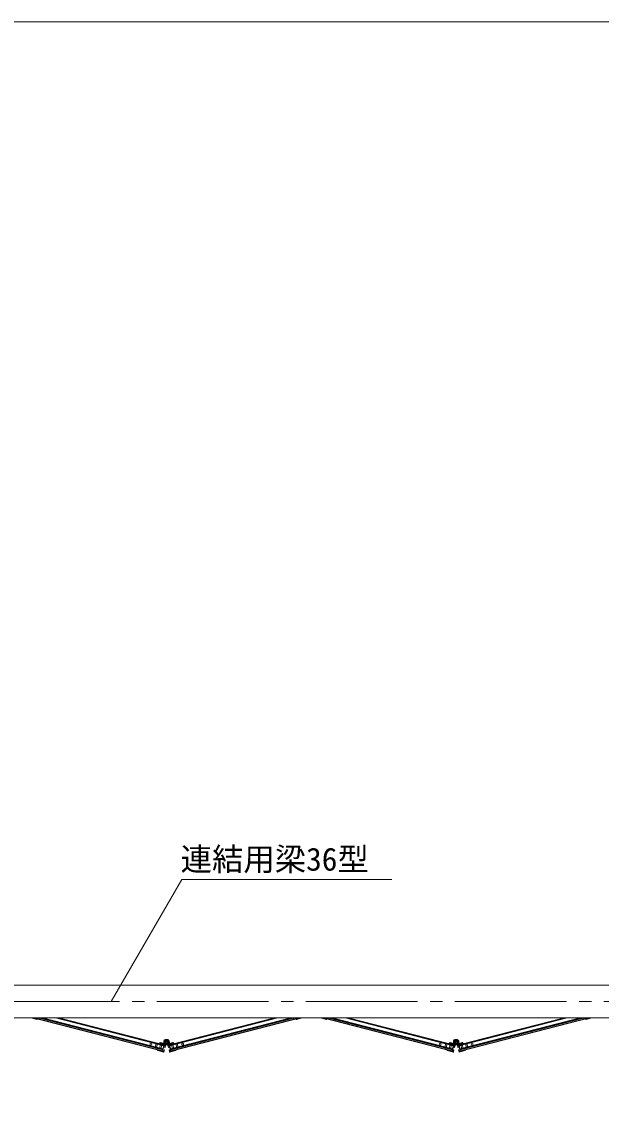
# Model space of a CAD drawing. Units: millimetres, scale not verified. Extents: x 14020 to 34145, y -14438 to 14438.
# Drawn here: x 22079 to 23851, y 11081 to 14438 of the extents above; entities that cross this region are included whole.
import ezdxf
from ezdxf.enums import TextEntityAlignment as Align

# ---------------------------------------------------------------- set-up
doc = ezdxf.new("R2010")
doc.units = ezdxf.units.MM
doc.header["$LTSCALE"] = 38
doc.linetypes.add('CHAIN2', pattern=[12, 9, -1, 1, -1])
doc.linetypes.add('DASHED1', pattern=[1.8, 1.2, -0.6])
for name, color, linetype, lineweight in [('0-6_ﾎﾞﾙﾄ類', 2, 'Continuous', 18), ('0-A_図面枠', 7, 'Continuous', 18), ('1-3_通芯', 1, 'CHAIN2', 18), ('1-6_標準ﾊﾟﾈﾙ', 7, 'Continuous', 18), ('1-8_文字', 7, 'Continuous', 18), ('1-A_連結用梁36', 7, 'Continuous', 18)]:
    doc.layers.add(name, color=color, linetype=linetype, lineweight=lineweight)
doc.styles.add('ＭＳ ゴシック', font='')
doc.styles.get('ＭＳ ゴシック').set_extended_font_data('MS Gothic')

msp = doc.modelspace()

# ---------------------------------------------------------------- linework, layer by layer
at = {"layer": '0-6_ﾎﾞﾙﾄ類'}
for p, q in [((22518.92, 11308.25), (22516.02, 11313.25)), ((22524.67, 11318.25), (22527.57, 11313.25)), ((22527.57, 11313.25), (22524.67, 11308.25)), ((23404.92, 11308.25), (23402.02, 11313.25)), ((23410.68, 11318.25), (23413.58, 11313.25)), ((23413.58, 11313.25), (23410.68, 11308.25)), ((22524.67, 11308.25), (22518.92, 11308.25)), ((23410.68, 11308.25), (23404.92, 11308.25))]:
    msp.add_line(p, q, dxfattribs=at)
for points in [[(22516.02, 11313.25), (22518.92, 11318.25), (22524.67, 11318.25)], [(23402.02, 11313.25), (23404.92, 11318.25), (23410.68, 11318.25)]]:
    msp.add_lwpolyline(points, dxfattribs=at)
for centre, radius in [((22521.8, 11313.25), 4.9), ((22521.8, 11313.25), 3), ((22521.8, 11313.25), 2.45), ((23407.8, 11313.25), 4.9), ((23407.8, 11313.25), 3), ((23407.8, 11313.25), 2.45)]:
    msp.add_circle(centre, radius, dxfattribs=at)
at = {"layer": '0-A_図面枠'}
msp.add_lwpolyline([(14019.8, 14437.5), (34144.8, 14437.5), (34144.8, 562.5), (14019.8, 562.5)], close=True, dxfattribs=at)
at = {"layer": '1-3_通芯'}
msp.add_line((16563.8, 11437.5), (25670.8, 11437.5), dxfattribs=at)
at = {"layer": '1-6_標準ﾊﾟﾈﾙ'}
for p, q in [((22106.75, 11387.45), (22123.92, 11383.02)), ((22112.55, 11387.5), (22125.75, 11384.1)), ((22117.35, 11387.5), (22508.8, 11286.62)), ((22137.38, 11387.5), (22142.07, 11386.3)), ((22138.8, 11385.6), (22141.7, 11384.85)), ((22142.07, 11386.3), (22141.7, 11384.85)), ((22142.2, 11387.5), (22510.35, 11292.62)), ((22181.88, 11387.5), (22512.83, 11302.23)), ((22861.72, 11387.5), (22530.77, 11302.23)), ((22901.4, 11387.5), (22533.25, 11292.62)), ((22926.25, 11387.5), (22534.8, 11286.62)), ((22906.22, 11387.5), (22901.52, 11386.3)), ((22901.52, 11386.3), (22901.9, 11384.85)), ((22904.8, 11385.6), (22901.9, 11384.85)), ((22931.05, 11387.5), (22917.85, 11384.1)), ((22936.88, 11387.45), (22919.68, 11383.02)), ((22992.75, 11387.45), (23009.92, 11383.02)), ((22998.55, 11387.5), (23011.75, 11384.1)), ((23003.35, 11387.5), (23394.8, 11286.62)), ((23023.38, 11387.5), (23028.08, 11386.3)), ((23024.8, 11385.6), (23027.7, 11384.85)), ((23028.08, 11386.3), (23027.7, 11384.85)), ((23028.2, 11387.5), (23396.35, 11292.62)), ((23067.88, 11387.5), (23398.82, 11302.23)), ((23747.72, 11387.5), (23416.78, 11302.23)), ((23787.4, 11387.5), (23419.25, 11292.62)), ((23812.25, 11387.5), (23420.8, 11286.62)), ((23792.22, 11387.5), (23787.52, 11386.3)), ((23787.52, 11386.3), (23787.9, 11384.85)), ((23790.8, 11385.6), (23787.9, 11384.85)), ((23817.05, 11387.5), (23803.85, 11384.1)), ((23822.88, 11387.45), (23805.67, 11383.02)), ((22514.85, 11320.05), (22513.12, 11317.6)), ((22513.25, 11316.9), (22513.92, 11316.43)), ((22513.3, 11313.25), (22513.3, 11309.02)), ((22516.25, 11319.7), (22515.55, 11320.18)), ((22530.3, 11313.25), (22530.3, 11309.02)), ((23400.85, 11320.05), (23399.12, 11317.6)), ((23399.25, 11316.9), (23399.92, 11316.43)), ((23399.3, 11313.25), (23399.3, 11309.02)), ((23402.25, 11319.7), (23401.55, 11320.18)), ((23416.3, 11313.25), (23416.3, 11309.02)), ((22481, 11298.95), (22480.62, 11297.5)), ((22483.53, 11296.75), (22480.62, 11297.5)), ((22510.05, 11291.48), (22481, 11298.95)), ((22488.9, 11309.62), (22489.15, 11310.6)), ((22513.12, 11303.38), (22488.9, 11309.62)), ((22489.78, 11310.95), (22517.85, 11303.7)), ((22493.2, 11294.25), (22492.85, 11294.88)), ((22509.68, 11290.02), (22493.2, 11294.25)), ((22508.5, 11285.48), (22494.22, 11289.15)), ((22512.47, 11282.9), (22495.3, 11287.32)), ((22509.68, 11290.02), (22508.5, 11285.48)), ((22513.12, 11303.38), (22510.05, 11291.48)), ((22514.65, 11289.3), (22513.1, 11283.25)), ((22513.67, 11289.55), (22514.65, 11289.3)), ((22515.68, 11297.3), (22516.65, 11297.05)), ((22518.2, 11303.1), (22516.65, 11297.05)), ((22525.4, 11303.1), (22526.95, 11297.05)), ((22553.83, 11310.95), (22525.75, 11303.7)), ((22527.92, 11297.3), (22526.95, 11297.05)), ((22529.92, 11289.55), (22528.95, 11289.3)), ((22528.95, 11289.3), (22530.5, 11283.25)), ((22530.47, 11303.38), (22554.7, 11309.62)), ((22530.47, 11303.38), (22533.55, 11291.48)), ((22531.12, 11282.9), (22548.3, 11287.32)), ((22531.67, 11309.38), (22532.17, 11307.43)), ((22533.55, 11291.48), (22562.6, 11298.95)), ((22533.92, 11290.02), (22550.4, 11294.25)), ((22533.92, 11290.02), (22535.1, 11285.48)), ((22535.1, 11285.48), (22549.38, 11289.15)), ((22550.4, 11294.25), (22550.75, 11294.88)), ((22554.7, 11309.62), (22554.45, 11310.6)), ((22560.08, 11296.75), (22562.98, 11297.5)), ((22562.6, 11298.95), (22562.98, 11297.5)), ((23367, 11298.95), (23366.62, 11297.5)), ((23369.52, 11296.75), (23366.62, 11297.5)), ((23396.05, 11291.48), (23367, 11298.95)), ((23374.9, 11309.62), (23375.15, 11310.6)), ((23399.12, 11303.38), (23374.9, 11309.62)), ((23375.78, 11310.95), (23403.85, 11303.7)), ((23379.2, 11294.25), (23378.85, 11294.88)), ((23395.67, 11290.02), (23379.2, 11294.25)), ((23394.5, 11285.48), (23380.22, 11289.15)), ((23398.48, 11282.9), (23381.3, 11287.32)), ((23395.67, 11290.02), (23394.5, 11285.48)), ((23399.12, 11303.38), (23396.05, 11291.48)), ((23400.65, 11289.3), (23399.1, 11283.25)), ((23399.67, 11289.55), (23400.65, 11289.3)), ((23401.67, 11297.3), (23402.65, 11297.05)), ((23404.2, 11303.1), (23402.65, 11297.05)), ((23411.4, 11303.1), (23412.95, 11297.05)), ((23439.83, 11310.95), (23411.75, 11303.7)), ((23413.92, 11297.3), (23412.95, 11297.05)), ((23415.93, 11289.55), (23414.95, 11289.3)), ((23414.95, 11289.3), (23416.5, 11283.25)), ((23416.47, 11303.38), (23440.7, 11309.62)), ((23416.47, 11303.38), (23419.55, 11291.48)), ((23417.12, 11282.9), (23434.3, 11287.32)), ((23417.67, 11309.38), (23418.18, 11307.43)), ((23419.55, 11291.48), (23448.6, 11298.95)), ((23419.92, 11290.02), (23436.4, 11294.25)), ((23419.92, 11290.02), (23421.1, 11285.48)), ((23421.1, 11285.48), (23435.38, 11289.15)), ((23436.4, 11294.25), (23436.75, 11294.88)), ((23440.7, 11309.62), (23440.45, 11310.6)), ((23446.08, 11296.75), (23448.98, 11297.5)), ((23448.6, 11298.95), (23448.98, 11297.5))]:
    msp.add_line(p, q, dxfattribs=at)
at = {"layer": '1-6_標準ﾊﾟﾈﾙ', "color": 4, "linetype": 'DASHED1', "lineweight": 9}
for p, q in [((22136.28, 11387.5), (22136.1, 11386.8)), ((22907.33, 11387.5), (22907.5, 11386.8)), ((23022.28, 11387.5), (23022.1, 11386.8)), ((23793.33, 11387.5), (23793.5, 11386.8)), ((22486.7, 11297.48), (22486.45, 11296.53)), ((22489.78, 11309.4), (22486.7, 11297.48)), ((22490.77, 11296.42), (22490.53, 11295.48)), ((22493.85, 11308.35), (22490.77, 11296.42)), ((22503.33, 11305.9), (22500.27, 11294)), ((22503.7, 11307.35), (22503.33, 11305.9)), ((22507.4, 11304.85), (22504.33, 11292.95)), ((22507.77, 11306.3), (22507.4, 11304.85)), ((22535.83, 11306.3), (22536.2, 11304.85)), ((22536.2, 11304.85), (22539.28, 11292.95)), ((22539.9, 11307.35), (22540.28, 11305.9)), ((22540.28, 11305.9), (22543.33, 11294)), ((22549.75, 11308.35), (22552.82, 11296.42)), ((22552.82, 11296.42), (22553.08, 11295.48)), ((22553.83, 11309.4), (22556.9, 11297.48)), ((22556.9, 11297.48), (22557.15, 11296.53)), ((23372.7, 11297.48), (23372.45, 11296.53)), ((23375.78, 11309.4), (23372.7, 11297.48)), ((23376.77, 11296.42), (23376.53, 11295.48)), ((23379.85, 11308.35), (23376.77, 11296.42)), ((23389.33, 11305.9), (23386.28, 11294)), ((23389.7, 11307.35), (23389.33, 11305.9)), ((23393.4, 11304.85), (23390.33, 11292.95)), ((23393.78, 11306.3), (23393.4, 11304.85)), ((23421.82, 11306.3), (23422.2, 11304.85)), ((23422.2, 11304.85), (23425.27, 11292.95)), ((23425.9, 11307.35), (23426.28, 11305.9)), ((23426.28, 11305.9), (23429.32, 11294)), ((23435.75, 11308.35), (23438.83, 11296.42)), ((23438.83, 11296.42), (23439.08, 11295.48)), ((23439.83, 11309.4), (23442.9, 11297.48)), ((23442.9, 11297.48), (23443.15, 11296.53))]:
    msp.add_line(p, q, dxfattribs=at)
at = {"layer": '1-6_標準ﾊﾟﾈﾙ'}
for points in [[(22112.55, 11387.5), (22508.5, 11285.48), (22513.43, 11304.55), (22191.48, 11387.5)], [(22117.35, 11387.5), (22508.8, 11286.62), (22509.55, 11289.52), (22129.38, 11387.5)], [(22138.8, 11385.6), (22138.43, 11386.2), (22133.38, 11387.5)], [(22137.38, 11387.5), (22510.05, 11291.48), (22513.12, 11303.38), (22186.67, 11387.5)], [(22931.05, 11387.5), (22535.1, 11285.48), (22530.17, 11304.55), (22852.12, 11387.5)], [(22906.22, 11387.5), (22533.55, 11291.48), (22530.47, 11303.38), (22856.92, 11387.5)], [(22926.25, 11387.5), (22534.8, 11286.62), (22534.05, 11289.52), (22914.22, 11387.5)], [(22904.8, 11385.6), (22905.17, 11386.2), (22910.23, 11387.5)], [(22998.55, 11387.5), (23394.5, 11285.48), (23399.42, 11304.55), (23077.47, 11387.5)], [(23003.35, 11387.5), (23394.8, 11286.62), (23395.55, 11289.52), (23015.38, 11387.5)], [(23024.8, 11385.6), (23024.42, 11386.2), (23019.38, 11387.5)], [(23023.38, 11387.5), (23396.05, 11291.48), (23399.12, 11303.38), (23072.67, 11387.5)], [(23817.05, 11387.5), (23421.1, 11285.48), (23416.17, 11304.55), (23738.12, 11387.5)], [(23792.22, 11387.5), (23419.55, 11291.48), (23416.47, 11303.38), (23742.92, 11387.5)], [(23812.25, 11387.5), (23420.8, 11286.62), (23420.05, 11289.52), (23800.23, 11387.5)], [(23790.8, 11385.6), (23791.17, 11386.2), (23796.22, 11387.5)], [(22483.53, 11296.75), (22484.12, 11297.12), (22492.85, 11294.88)], [(22514.65, 11308.67), (22501.28, 11312.12), (22500.78, 11310.17), (22517.7, 11305.83)], [(22513.67, 11289.55), (22512.38, 11284.48), (22509.47, 11285.23), (22514.07, 11303.12), (22517, 11302.38), (22515.68, 11297.3)], [(22528.95, 11308.67), (22542.33, 11312.12), (22542.83, 11310.17), (22525.9, 11305.83)], [(22529.92, 11289.55), (22531.22, 11284.48), (22534.12, 11285.23), (22529.52, 11303.12), (22526.6, 11302.38), (22527.92, 11297.3)], [(22560.08, 11296.75), (22559.47, 11297.12), (22550.75, 11294.88)], [(23369.52, 11296.75), (23370.12, 11297.12), (23378.85, 11294.88)], [(23400.65, 11308.67), (23387.27, 11312.12), (23386.78, 11310.17), (23403.7, 11305.83)], [(23399.67, 11289.55), (23398.38, 11284.48), (23395.48, 11285.23), (23400.08, 11303.12), (23403, 11302.38), (23401.67, 11297.3)], [(23414.95, 11308.67), (23428.33, 11312.12), (23428.83, 11310.17), (23411.9, 11305.83)], [(23415.93, 11289.55), (23417.22, 11284.48), (23420.12, 11285.23), (23415.52, 11303.12), (23412.6, 11302.38), (23413.92, 11297.3)], [(23446.08, 11296.75), (23445.47, 11297.12), (23436.75, 11294.88)]]:
    msp.add_lwpolyline(points, dxfattribs=at)
for points in [[(22516.28, 11306.17), (22500.78, 11310.17), (22500.27, 11308.25), (22515.78, 11304.25)], [(22542.83, 11310.17), (22527.33, 11306.17), (22527.83, 11304.25), (22543.33, 11308.25)], [(23402.27, 11306.17), (23386.78, 11310.17), (23386.28, 11308.25), (23401.78, 11304.25)], [(23428.83, 11310.17), (23413.33, 11306.17), (23413.83, 11304.25), (23429.32, 11308.25)]]:
    msp.add_lwpolyline(points, close=True, dxfattribs=at)
for centre, radius in [((22521.8, 11313.25), 8.5), ((22521.8, 11313.25), 8), ((23407.8, 11313.25), 8.5), ((23407.8, 11313.25), 8), ((22472.85, 11307.4), 3), ((22570.75, 11307.4), 3), ((23358.85, 11307.4), 3), ((23456.75, 11307.4), 3)]:
    msp.add_circle(centre, radius, dxfattribs=at)
for centre, radius, start, end in [((22106.88, 11387.92), 0.5, 239.282, 255.55), ((22124.3, 11384.48), 1.5, 255.55, 345.55), ((22135.95, 11394.57), 8.5, 236.449, 283.623), ((22153.28, 11389.75), 3, 228.686, 311.314), ((22890.33, 11389.75), 3, 228.69, 311.31), ((22907.65, 11394.57), 8.5, 256.377, 303.55), ((22919.3, 11384.48), 1.5, 194.45, 284.45), ((22936.75, 11387.92), 0.5, 284.45, 300.686), ((22992.88, 11387.92), 0.5, 239.282, 255.55), ((23010.3, 11384.48), 1.5, 255.55, 345.55), ((23021.95, 11394.57), 8.5, 236.449, 283.623), ((23039.28, 11389.75), 3, 228.686, 311.314), ((23776.33, 11389.75), 3, 228.69, 311.31), ((23793.65, 11394.57), 8.5, 256.377, 303.55), ((23805.3, 11384.48), 1.5, 194.45, 284.45), ((23822.75, 11387.92), 0.5, 284.45, 300.686), ((22513.53, 11317.33), 0.5, 145, 235), ((22515.25, 11319.77), 0.5, 55, 145), ((23399.53, 11317.33), 0.5, 145, 235), ((23401.25, 11319.77), 0.5, 55, 145), ((22490.38, 11303.25), 8.5, 227.478, 283.623), ((22489.65, 11310.48), 0.5, 75.55, 165.55), ((22495.67, 11288.77), 1.5, 165.55, 255.55), ((22504.88, 11303.45), 8.5, 47.478, 103.623), ((22512.6, 11283.38), 0.5, 255.55, 345.55), ((22517.72, 11303.22), 0.5, 345.55, 75.55), ((22525.88, 11303.22), 0.5, 104.45, 194.45), ((22531, 11283.38), 0.5, 194.45, 284.45), ((22538.72, 11303.45), 8.5, 76.377, 132.522), ((22547.92, 11288.77), 1.5, 284.45, 14.45), ((22553.23, 11303.25), 8.5, 256.377, 312.522), ((22553.95, 11310.48), 0.5, 14.45, 104.45), ((23376.38, 11303.25), 8.5, 227.478, 283.623), ((23375.65, 11310.48), 0.5, 75.55, 165.55), ((23381.68, 11288.77), 1.5, 165.55, 255.55), ((23390.88, 11303.45), 8.5, 47.478, 103.623), ((23398.6, 11283.38), 0.5, 255.55, 345.55), ((23403.73, 11303.22), 0.5, 345.55, 75.55), ((23411.88, 11303.22), 0.5, 104.45, 194.45), ((23417, 11283.38), 0.5, 194.45, 284.45), ((23424.72, 11303.45), 8.5, 76.377, 132.522), ((23433.92, 11288.77), 1.5, 284.45, 14.45), ((23439.23, 11303.25), 8.5, 256.377, 312.522), ((23439.95, 11310.48), 0.5, 14.45, 104.45)]:
    msp.add_arc(centre, radius, start, end, dxfattribs=at)
at = {"layer": '1-8_文字'}
for p, q in [((22351.67, 11437.5), (22567.8, 11811.83)), ((22567.8, 11811.83), (22568.15, 11811.83)), ((22568.15, 11811.83), (23210.92, 11811.83))]:
    msp.add_line(p, q, dxfattribs=at)
at = {"layer": '1-A_連結用梁36'}
msp.add_lwpolyline([(21175.8, 11387.5), (24869.8, 11387.5), (24869.8, 11487.5), (21175.8, 11487.5)], close=True, dxfattribs=at)

# ---------------------------------------------------------------- texts
at = {"layer": '1-8_文字', "style": 'ＭＳ ゴシック'}
msp.add_text('連結用梁36型', height=70.38, dxfattribs=at).set_placement((22564.48, 11817.23), align=Align.BOTTOM_LEFT)

doc.saveas('drawing.dxf')
